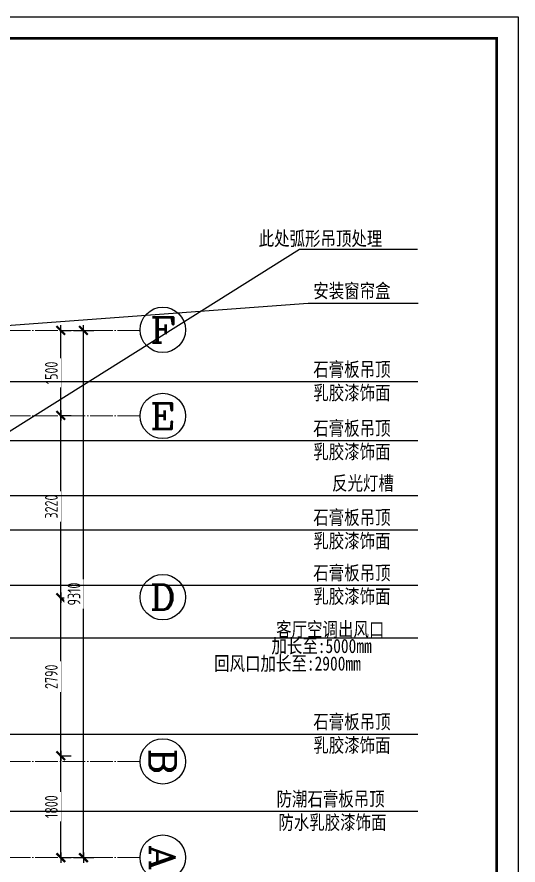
# Model space of a CAD drawing. Header units: inches. Extents: x 600 to 250244, y -404780 to 1000.
# Drawn here: x 114265 to 123107, y -352325 to -337352 of the extents above; entities that cross this region are included whole.
import ezdxf
from ezdxf.enums import TextEntityAlignment as Align

# ---------------------------------------------------------------- set-up
doc = ezdxf.new("R2010")
doc.units = ezdxf.units.IN
doc.header["$MEASUREMENT"] = 0
doc.linetypes.add('DOTE', pattern=[2.42, 2, -0.2, 0.02, -0.2])
for name, color, linetype in [('15开关布置图-YJ', 2, 'Continuous'), ('AXIS', 1, 'Continuous'), ('AXIS_TEXT', 7, 'Continuous'), ('A图框', 7, 'Continuous'), ('D-ARCHI', 250, 'Continuous'), ('外标注', 50, 'Continuous')]:
    doc.layers.add(name, color=color, linetype=linetype)
doc.layers.add('天棚材质标注', color=2, linetype='Continuous', lineweight=5)
doc.styles.add('_TCH_AXIS', font='COMPLEX', dxfattribs={"bigfont": 'GBCBIG'})
doc.styles.add('COMPLEX', font='COMPLEX')
doc.styles.add('HBA-DIMT', font='ARCHS.SHX', dxfattribs={"width": 0.8})
doc.styles.add('宋体', font='SimSun.ttf', dxfattribs={"width": 0.8})
doc.dimstyles.new('HBA_40', dxfattribs={"dimscale": 50, "dimtxt": 2.5, "dimasz": 0.1, "dimexe": 2, "dimexo": 2.5, "dimgap": 0.6, "dimtad": 1, "dimdec": 0, "dimrnd": 5, "dimzin": 0, "dimtxsty": 'HBA-DIMT', "dimblk": 'HBA_DIMENSION_TICK', "dimblk1": 'HBA_DIMENSION_TICK', "dimblk2": 'HBA_DIMENSION_TICK', "dimcen": 0.125, "dimclrd": 44, "dimclre": 44, "dimclrt": 2, "dimadec": 0, "dimazin": 0, "dimtfac": 1, "dimtdec": 0, "dimtix": 1, "dimtmove": 1, "dimatfit": 3, "dimldrblk": 'HBA_Leader_Dot', "dimfxl": 0, "dimtvp": 1, "dimtfill": 1, "dimtolj": 1, "dimtzin": 0, "dimarcsym": 0})

# ---------------------------------------------------------------- blocks, each defined once
blk = doc.blocks.new('HBA_DIMENSION_TICK')
at = {"color": 0, "linetype": 'ByBlock'}
for p, q in [((-10, 0), (0, 0)), ((0, 0), (10, 0))]:
    blk.add_line(p, q, dxfattribs=at)
at = {"color": 50, "linetype": 'ByBlock'}
blk.add_solid([(-10, -7), (-7, -10), (7, 10), (10, 7)], dxfattribs=at)
blk = doc.blocks.new('*D696')
at = {"layer": 'Defpoints', "color": 0, "transparency": 16777216}
for p in [(114797, -350396), (115039, -350396), (114797, -352195)]:
    blk.add_point(p, dxfattribs=at)
at = {"layer": '外标注', "color": 44, "lineweight": -2, "transparency": 16777216}
for p, q in [((115022, -350396), (115219, -350396)), ((115039, -352186), (115039, -350405)), ((115022, -352195), (115219, -352195))]:
    blk.add_line(p, q, dxfattribs=at)
at = {"layer": '外标注', "color": 44, "lineweight": -2, "transparency": 16777216, "xscale": 9, "yscale": 9, "zscale": 9}
for p, rotation in [((115039, -350396), 90), ((115039, -352195), 270)]:
    blk.add_blockref('HBA_DIMENSION_TICK', p, dxfattribs=dict(at, rotation=rotation))
at = {"layer": '外标注', "color": 2, "transparency": 16777216, "insert": (114872, -351295), "char_height": 225, "attachment_point": 5, "rotation": 90, "style": 'HBA-DIMT', "bg_fill": 3, "box_fill_scale": 1.25, "bg_fill_color": 256, "bg_fill_true_color": 13158600, "bg_fill_transparency": 0}
blk.add_mtext('\\A1;1800', dxfattribs=at)
blk = doc.blocks.new('HBA_Leader_Dot')
at = {"color": 0, "linetype": 'ByBlock'}
blk.add_line((-5, 0), (-10, 0), dxfattribs=at)
at = {"color": 0, "linetype": 'ByBlock', "const_width": 5}
blk.add_lwpolyline([(-2.5, 0, 1), (2.5, 0, 1)], format="xyb", close=True, dxfattribs=at)
blk = doc.blocks.new('*D697')
at = {"layer": 'Defpoints', "color": 0, "transparency": 16777216}
for p in [(114797, -347606), (115039, -347606), (114797, -350396)]:
    blk.add_point(p, dxfattribs=at)
at = {"layer": '外标注', "color": 44, "lineweight": -2, "transparency": 16777216}
for p, q in [((115022, -347606), (115219, -347606)), ((115039, -350387), (115039, -347615)), ((115022, -350396), (115219, -350396))]:
    blk.add_line(p, q, dxfattribs=at)
at = {"layer": '外标注', "color": 44, "lineweight": -2, "transparency": 16777216, "xscale": 9, "yscale": 9, "zscale": 9}
for p, rotation in [((115039, -347606), 90), ((115039, -350396), 270)]:
    blk.add_blockref('HBA_DIMENSION_TICK', p, dxfattribs=dict(at, rotation=rotation))
at = {"layer": '外标注', "color": 2, "transparency": 16777216, "insert": (114872, -349001), "char_height": 225, "attachment_point": 5, "rotation": 90, "style": 'HBA-DIMT', "bg_fill": 3, "box_fill_scale": 1.25, "bg_fill_color": 256, "bg_fill_true_color": 13158600, "bg_fill_transparency": 0}
blk.add_mtext('\\A1;2790', dxfattribs=at)
blk = doc.blocks.new('*D698')
at = {"layer": 'Defpoints', "color": 0, "transparency": 16777216}
for p in [(114797, -344386), (115039, -344386), (114797, -347606)]:
    blk.add_point(p, dxfattribs=at)
at = {"layer": '外标注', "color": 44, "lineweight": -2, "transparency": 16777216}
for p, q in [((115022, -344386), (115219, -344386)), ((115039, -347597), (115039, -344395)), ((115022, -347606), (115219, -347606))]:
    blk.add_line(p, q, dxfattribs=at)
at = {"layer": '外标注', "color": 44, "lineweight": -2, "transparency": 16777216, "xscale": 9, "yscale": 9, "zscale": 9}
for p, rotation in [((115039, -344386), 90), ((115039, -347606), 270)]:
    blk.add_blockref('HBA_DIMENSION_TICK', p, dxfattribs=dict(at, rotation=rotation))
at = {"layer": '外标注', "color": 2, "transparency": 16777216, "insert": (114872, -345996), "char_height": 225, "attachment_point": 5, "rotation": 90, "style": 'HBA-DIMT', "bg_fill": 3, "box_fill_scale": 1.25, "bg_fill_color": 256, "bg_fill_true_color": 13158600, "bg_fill_transparency": 0}
blk.add_mtext('\\A1;3220', dxfattribs=at)
blk = doc.blocks.new('*D699')
at = {"layer": 'Defpoints', "color": 0, "transparency": 16777216}
for p in [(114797, -342886), (115039, -342886), (114797, -344386)]:
    blk.add_point(p, dxfattribs=at)
at = {"layer": '外标注', "color": 44, "lineweight": -2, "transparency": 16777216}
for p, q in [((115022, -342886), (115219, -342886)), ((115039, -344377), (115039, -342895)), ((115022, -344386), (115219, -344386))]:
    blk.add_line(p, q, dxfattribs=at)
at = {"layer": '外标注', "color": 44, "lineweight": -2, "transparency": 16777216, "xscale": 9, "yscale": 9, "zscale": 9}
for p, rotation in [((115039, -342886), 90), ((115039, -344386), 270)]:
    blk.add_blockref('HBA_DIMENSION_TICK', p, dxfattribs=dict(at, rotation=rotation))
at = {"layer": '外标注', "color": 2, "transparency": 16777216, "insert": (114872, -343636), "char_height": 225, "attachment_point": 5, "rotation": 90, "style": 'HBA-DIMT', "bg_fill": 3, "box_fill_scale": 1.25, "bg_fill_color": 256, "bg_fill_true_color": 13158600, "bg_fill_transparency": 0}
blk.add_mtext('\\A1;1500', dxfattribs=at)
blk = doc.blocks.new('*D700')
at = {"layer": 'Defpoints', "color": 0, "transparency": 16777216}
for p in [(115039, -342886), (115439, -342886), (115039, -352195)]:
    blk.add_point(p, dxfattribs=at)
at = {"layer": '外标注', "color": 44, "lineweight": -2, "transparency": 16777216}
for p, q in [((115264, -342886), (115619, -342886)), ((115439, -352186), (115439, -342895)), ((115264, -352195), (115619, -352195))]:
    blk.add_line(p, q, dxfattribs=at)
at = {"layer": '外标注', "color": 44, "lineweight": -2, "transparency": 16777216, "xscale": 9, "yscale": 9, "zscale": 9}
for p, rotation in [((115439, -342886), 90), ((115439, -352195), 270)]:
    blk.add_blockref('HBA_DIMENSION_TICK', p, dxfattribs=dict(at, rotation=rotation))
at = {"layer": '外标注', "color": 2, "transparency": 16777216, "insert": (115272, -347540), "char_height": 225, "attachment_point": 5, "rotation": 90, "style": 'HBA-DIMT', "bg_fill": 3, "box_fill_scale": 1.25, "bg_fill_color": 256, "bg_fill_true_color": 13158600, "bg_fill_transparency": 0}
blk.add_mtext('\\A1;9310', dxfattribs=at)
blk = doc.blocks.new('_AXISO')
blk.add_circle((0, 0), 0.5)
at = {"layer": 'AXIS_TEXT', "style": 'COMPLEX', "width": 1.041667}
blk.add_attdef('A', text='', height=0.56, dxfattribs=at).set_placement((-0.25, -0.28), (0.25, -0.28), align=Align.FIT)
blk = doc.blocks.new('gegeg')
at = {"layer": 'A图框'}
blk.add_lwpolyline([(162587, -39218), (162587, -60008), (133187, -60008), (133187, -39218)], close=True, dxfattribs=at)
at = {"layer": 'A图框', "const_width": 42}
blk.add_lwpolyline([(133537, -40125), (133537, -39568), (162237, -39568), (162237, -57908)], dxfattribs=at)

msp = doc.modelspace()

# ---------------------------------------------------------------- block references
at = {"layer": 'AXIS'}
ref = msp.add_blockref('_AXISO', (116838.7, -342876), dxfattribs=dict(at, xscale=800, yscale=800, zscale=800))
ref.add_attrib('A', 'F', dxfattribs={"layer": 'AXIS_TEXT', "height": 452.5, "style": '_TCH_AXIS', "width": 1.3125}).set_placement((116612.4, -343102.3), (117064.9, -343102.3), align=Align.FIT)
ref = msp.add_blockref('_AXISO', (116838.7, -344396.3), dxfattribs=dict(at, xscale=800, yscale=800, zscale=800))
ref.add_attrib('A', 'E', dxfattribs={"layer": 'AXIS_TEXT', "height": 452.5, "style": '_TCH_AXIS', "width": 1.3125}).set_placement((116612.4, -344622.6), (117064.9, -344622.6), align=Align.FIT)
ref = msp.add_blockref('_AXISO', (116838.7, -347596.1), dxfattribs=dict(at, xscale=800, yscale=800, zscale=800))
ref.add_attrib('A', 'D', dxfattribs={"layer": 'AXIS_TEXT', "height": 452.5, "style": '_TCH_AXIS', "width": 1.235294}).set_placement((116612.4, -347822.3), (117064.9, -347822.3), align=Align.FIT)
ref = msp.add_blockref('_AXISO', (116838.7, -350496.3), dxfattribs=dict(at, xscale=800, yscale=800, zscale=800, rotation=270))
ref.add_attrib('A', 'B', dxfattribs={"layer": 'AXIS_TEXT', "height": 452.5, "rotation": 270, "style": '_TCH_AXIS', "width": 1.235294}).set_placement((116612.4, -350270), (116612.4, -350722.6), align=Align.FIT)
ref = msp.add_blockref('_AXISO', (116838.7, -352194.6), dxfattribs=dict(at, xscale=800, yscale=800, zscale=800, rotation=270))
ref.add_attrib('A', 'A', dxfattribs={"layer": 'AXIS_TEXT', "height": 452.5, "rotation": 270, "style": '_TCH_AXIS', "width": 1.166667}).set_placement((116612.4, -351968.3), (116612.4, -352420.9), align=Align.FIT)

# ---------------------------------------------------------------- texts
at = {"layer": '15开关布置图-YJ', "color": 241, "style": '宋体', "width": 0.8}
for s, p in [('此处弧形吊顶处理', (118530.1, -341388.9)), ('安装窗帘盒', (119494.1, -342312.2)), ('石膏板吊顶', (119494.1, -343698.5)), ('乳胶漆饰面', (119494.1, -344112.7)), ('石膏板吊顶', (119494.1, -344738.8)), ('乳胶漆饰面', (119494.1, -345153)), ('反光灯槽', (119825.6, -345707.3)), ('石膏板吊顶', (119494.1, -346312.8)), ('乳胶漆饰面', (119494.1, -346727)), ('石膏板吊顶', (119494.1, -347292.1)), ('乳胶漆饰面', (119494.1, -347706.3)), ('客厅空调出风口', (118838.6, -348287.9)), ('加长至:5000mm', (118755.1, -348581.9)), ('回风口加长至:2900mm', (117744.3, -348892.1)), ('石膏板吊顶', (119494.1, -349920.5)), ('乳胶漆饰面', (119494.1, -350334.7)), ('防潮石膏板吊顶', (118844.7, -351283.1)), ('防水乳胶漆饰面', (118877.7, -351697.3))]:
    msp.add_text(s, height=250, dxfattribs=at).set_placement(p)

# ---------------------------------------------------------------- dimensions: what is measured, and where the dimension line sits
at = {"layer": '外标注'}
dim = msp.add_linear_dim(base=(115038.7, -350396.3), p1=(114796.9, -352194.6), p2=(114796.9, -350396.3), angle=270, dimstyle='HBA_40', override={"dimscale": 90, "dimfxl": 200, "dimfxlon": 1}, dxfattribs=at)
dim.commit()
dim.dimension.update_dxf_attribs({"geometry": '*D696', "text_midpoint": (114872.2, -351295.5)})

# ---------------------------------------------------------------- next in the draw order: dimensions: what is measured, and where the dimension line sits
dim = msp.add_linear_dim(base=(115038.7, -347606.3), p1=(114796.9, -350396.3), p2=(114796.9, -347606.3), angle=270, dimstyle='HBA_40', override={"dimscale": 90, "dimfxl": 200, "dimfxlon": 1}, dxfattribs=at)
dim.commit()
dim.dimension.update_dxf_attribs({"geometry": '*D697', "text_midpoint": (114872.2, -349001.3)})

# ---------------------------------------------------------------- next in the draw order: dimensions: what is measured, and where the dimension line sits
dim = msp.add_linear_dim(base=(115038.7, -344386.3), p1=(114796.9, -347606.3), p2=(114796.9, -344386.3), angle=270, dimstyle='HBA_40', override={"dimscale": 90, "dimfxl": 200, "dimfxlon": 1}, dxfattribs=at)
dim.commit()
dim.dimension.update_dxf_attribs({"geometry": '*D698', "text_midpoint": (114872.2, -345996.3)})

# ---------------------------------------------------------------- next in the draw order: dimensions: what is measured, and where the dimension line sits
dim = msp.add_linear_dim(base=(115038.7, -342886), p1=(114796.9, -344386.3), p2=(114796.9, -342886), angle=270, dimstyle='HBA_40', override={"dimscale": 90, "dimfxl": 200, "dimfxlon": 1}, dxfattribs=at)
dim.commit()
dim.dimension.update_dxf_attribs({"geometry": '*D699', "text_midpoint": (114872.2, -343636.2)})

# ---------------------------------------------------------------- next in the draw order: dimensions: what is measured, and where the dimension line sits
dim = msp.add_linear_dim(base=(115438.7, -342886), p1=(115038.7, -352194.6), p2=(115038.7, -342886), angle=90, dimstyle='HBA_40', override={"dimscale": 90, "dimfxl": 200, "dimfxlon": 1}, dxfattribs=at)
dim.commit()
dim.dimension.update_dxf_attribs({"geometry": '*D700', "text_midpoint": (115272.2, -347540.3)})

# ---------------------------------------------------------------- next in the draw order: linework, layer by layer
at = {"layer": 'D-ARCHI', "color": 251, "linetype": 'DOTE', "lineweight": 5, "ltscale": 200}
for p, q in [((116438.7, -342886), (96111.4, -342886)), ((116438.7, -344396.3), (96098.7, -344396.3)), ((116438.7, -350496.3), (96111.4, -350496.3)), ((116438.7, -352194.6), (96111.4, -352194.6))]:
    msp.add_line(p, q, dxfattribs=at)

# ---------------------------------------------------------------- next in the draw order: block references
at = {"layer": '15开关布置图-YJ', "color": 2, "xscale": 1.081091401797356, "yscale": 1.081091401797356, "zscale": 1.081091401797356}
msp.add_blockref('gegeg', (-52664.3, -294954.1), dxfattribs=at)

# ---------------------------------------------------------------- next in the draw order: leaders
at = {"layer": '天棚材质标注', "color": 6}
for points in [[(113115.8, -345306.3), (119250.2, -341450.2), (121336.1, -341450.2)], [(110010.4, -343098), (119404.7, -342407.5), (121344.5, -342407.5)], [(109785.8, -343790.7), (121341.7, -343790.7)], [(109785.8, -344831), (121341.7, -344831)], [(110198.7, -345799.5), (121341.7, -345799.5)], [(111723, -346405), (121341.7, -346405)], [(111723, -347384.3), (121341.7, -347384.3)], [(108391.6, -348314.2), (121341.7, -348314.2)], [(111723, -350012.7), (121341.7, -350012.7)], [(110349.3, -351375.3), (121341.7, -351375.3)], [(107706.6, -351842.5), (118645.5, -353500.6), (121341.7, -353500.6)]]:
    msp.add_leader(points, dimstyle='HBA_40', override={"dimgap": 0.6, "dimtad": 0}, dxfattribs=at)

doc.saveas('drawing.dxf')
